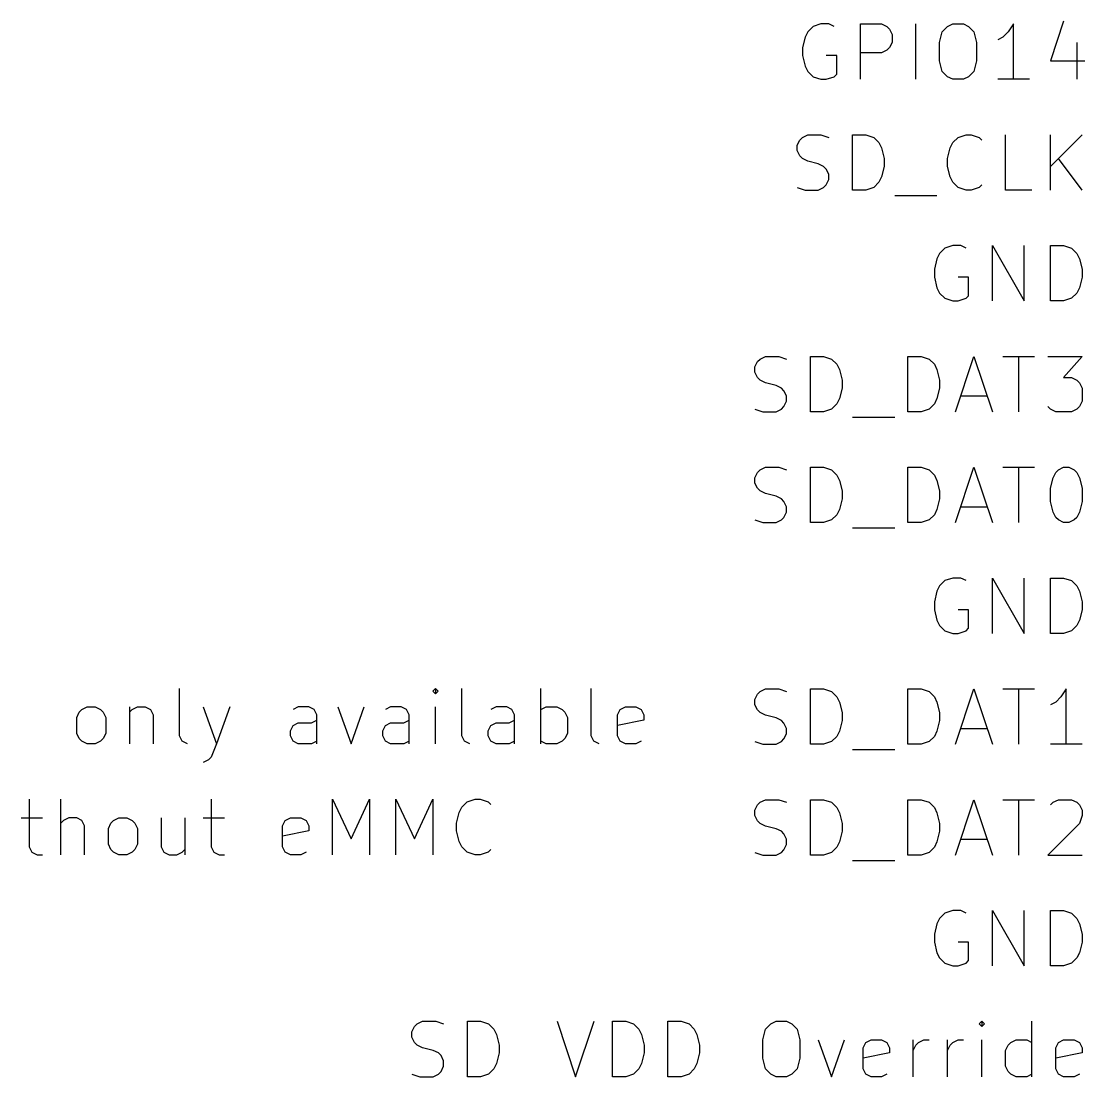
# Model space of a CAD drawing. Extents: x 0.4 to 11.3, y -7.9 to -0.4.
# Drawn here: x 2.913 to 3.873, y -4.573 to -3.621 of the extents above; entities that cross this region are included whole.
import ezdxf

# ---------------------------------------------------------------- set-up
doc = ezdxf.new("R2010")
doc.units = 0
doc.header["$MEASUREMENT"] = 0
doc.layers.add('CYAN2', color=4, linetype='CONTINUOUS')
doc.layers.add('RED2', color=1, linetype='CONTINUOUS')

msp = doc.modelspace()

# ---------------------------------------------------------------- linework, layer by layer
at = {"layer": 'CYAN2', "linetype": 'CONTINUOUS'}
for p, q in [((3.62762, -3.62551), (3.62285, -3.63028)), ((3.63476, -3.62313), (3.62762, -3.62551)), ((3.6419, -3.62313), (3.63476, -3.62313)), ((3.64667, -3.62551), (3.6419, -3.62313)), ((3.67047, -3.67313), (3.67047, -3.62313)), ((3.67047, -3.62313), (3.68952, -3.62313)), ((3.68952, -3.62313), (3.69428, -3.62551)), ((3.69428, -3.62551), (3.69667, -3.62789)), ((3.69667, -3.62789), (3.69904, -3.63265)), ((3.72047, -3.67313), (3.72047, -3.62313)), ((3.74428, -3.63028), (3.74905, -3.62551)), ((3.74905, -3.62551), (3.75381, -3.62313)), ((3.75381, -3.62313), (3.76333, -3.62313)), ((3.76333, -3.62313), (3.76809, -3.62551)), ((3.76809, -3.62551), (3.77285, -3.63028)), ((3.80857, -3.62313), (3.80381, -3.63028)), ((3.80857, -3.67313), (3.80857, -3.62313)), ((3.85381, -3.62075), (3.84191, -3.65646)), ((3.62047, -3.63504), (3.61809, -3.64456)), ((3.62285, -3.63028), (3.62047, -3.63504)), ((3.69904, -3.63265), (3.69904, -3.6398)), ((3.74191, -3.6398), (3.74428, -3.63028)), ((3.77285, -3.63028), (3.77524, -3.6398)), ((3.79905, -3.63504), (3.79429, -3.63742)), ((3.80381, -3.63028), (3.79905, -3.63504)), ((3.61809, -3.64456), (3.61809, -3.6517)), ((3.69428, -3.64694), (3.68952, -3.64932)), ((3.69667, -3.64456), (3.69428, -3.64694)), ((3.69904, -3.6398), (3.69667, -3.64456)), ((3.74191, -3.65646), (3.74191, -3.6398)), ((3.77524, -3.6398), (3.77524, -3.65646)), ((3.86571, -3.6398), (3.86571, -3.67313)), ((3.61809, -3.6517), (3.62047, -3.66122)), ((3.64904, -3.6517), (3.63952, -3.6517)), ((3.64904, -3.66837), (3.64904, -3.6517)), ((3.68952, -3.64932), (3.67047, -3.64932)), ((3.74428, -3.66599), (3.74191, -3.65646)), ((3.77524, -3.65646), (3.77285, -3.66599)), ((3.84191, -3.65646), (3.87285, -3.65646)), ((3.62047, -3.66122), (3.62285, -3.66599)), ((3.62285, -3.66599), (3.62762, -3.67075)), ((3.74905, -3.67075), (3.74428, -3.66599)), ((3.77285, -3.66599), (3.76809, -3.67075)), ((3.62762, -3.67075), (3.63476, -3.67313)), ((3.63476, -3.67313), (3.63952, -3.67313)), ((3.63952, -3.67313), (3.64667, -3.67075)), ((3.64667, -3.67075), (3.64904, -3.66837)), ((3.75381, -3.67313), (3.74905, -3.67075)), ((3.76333, -3.67313), (3.75381, -3.67313)), ((3.76809, -3.67075), (3.76333, -3.67313)), ((3.82286, -3.67313), (3.79429, -3.67313)), ((3.61809, -3.72551), (3.62286, -3.72313)), ((3.62286, -3.72313), (3.63476, -3.72313)), ((3.63476, -3.72313), (3.64191, -3.72551)), ((3.66333, -3.77313), (3.66333, -3.72313)), ((3.66333, -3.72313), (3.67524, -3.72313)), ((3.67524, -3.72313), (3.68238, -3.72551)), ((3.75857, -3.72551), (3.76571, -3.72313)), ((3.76571, -3.72313), (3.77047, -3.72313)), ((3.77047, -3.72313), (3.77762, -3.72551)), ((3.80143, -3.77313), (3.80143, -3.72313)), ((3.8419, -3.77313), (3.8419, -3.72313)), ((3.87047, -3.72313), (3.8419, -3.7517)), ((3.61333, -3.73265), (3.61571, -3.72789)), ((3.61333, -3.73742), (3.61333, -3.73265)), ((3.61571, -3.72789), (3.61809, -3.72551)), ((3.68238, -3.72551), (3.68714, -3.73028)), ((3.68714, -3.73028), (3.68952, -3.73504)), ((3.75143, -3.73504), (3.75381, -3.73028)), ((3.75381, -3.73028), (3.75857, -3.72551)), ((3.77762, -3.72551), (3.78, -3.72789)), ((3.61571, -3.74218), (3.61333, -3.73742)), ((3.61809, -3.74456), (3.61571, -3.74218)), ((3.68952, -3.73504), (3.6919, -3.74456)), ((3.74905, -3.74456), (3.75143, -3.73504)), ((3.62286, -3.74694), (3.61809, -3.74456)), ((3.63238, -3.74932), (3.62286, -3.74694)), ((3.63714, -3.7517), (3.63238, -3.74932)), ((3.63952, -3.75408), (3.63714, -3.7517)), ((3.6919, -3.7517), (3.68952, -3.76122)), ((3.6919, -3.74456), (3.6919, -3.7517)), ((3.74905, -3.7517), (3.74905, -3.74456)), ((3.75143, -3.76122), (3.74905, -3.7517)), ((3.87047, -3.77313), (3.84905, -3.74456)), ((3.64191, -3.75885), (3.63952, -3.75408)), ((3.64191, -3.76361), (3.64191, -3.75885)), ((3.68952, -3.76122), (3.68714, -3.76599)), ((3.75381, -3.76599), (3.75143, -3.76122)), ((3.61333, -3.77075), (3.62048, -3.77313)), ((3.63238, -3.77313), (3.63714, -3.77075)), ((3.63714, -3.77075), (3.63952, -3.76837)), ((3.63952, -3.76837), (3.64191, -3.76361)), ((3.68238, -3.77075), (3.67524, -3.77313)), ((3.68714, -3.76599), (3.68238, -3.77075)), ((3.75857, -3.77075), (3.75381, -3.76599)), ((3.76571, -3.77313), (3.75857, -3.77075)), ((3.77762, -3.77075), (3.77047, -3.77313)), ((3.78, -3.76837), (3.77762, -3.77075)), ((3.62048, -3.77313), (3.63238, -3.77313)), ((3.67524, -3.77313), (3.66333, -3.77313)), ((3.70143, -3.77789), (3.73952, -3.77789)), ((3.77047, -3.77313), (3.76571, -3.77313)), ((3.82524, -3.77313), (3.80143, -3.77313)), ((3.74667, -3.82551), (3.7419, -3.83028)), ((3.75381, -3.82313), (3.74667, -3.82551)), ((3.76095, -3.82313), (3.75381, -3.82313)), ((3.76571, -3.82551), (3.76095, -3.82313)), ((3.78952, -3.87313), (3.78952, -3.82313)), ((3.78952, -3.82313), (3.81809, -3.87313)), ((3.81809, -3.87313), (3.81809, -3.82313)), ((3.8419, -3.87313), (3.8419, -3.82313)), ((3.8419, -3.82313), (3.85381, -3.82313)), ((3.85381, -3.82313), (3.86095, -3.82551)), ((3.86095, -3.82551), (3.86571, -3.83028)), ((3.73952, -3.83504), (3.73714, -3.84456)), ((3.7419, -3.83028), (3.73952, -3.83504)), ((3.86571, -3.83028), (3.86809, -3.83504)), ((3.86809, -3.83504), (3.87047, -3.84456)), ((3.73714, -3.84456), (3.73714, -3.8517)), ((3.87047, -3.84456), (3.87047, -3.8517)), ((3.73714, -3.8517), (3.73952, -3.86122)), ((3.76809, -3.8517), (3.75857, -3.8517)), ((3.76809, -3.86837), (3.76809, -3.8517)), ((3.87047, -3.8517), (3.86809, -3.86122)), ((3.73952, -3.86122), (3.7419, -3.86599)), ((3.7419, -3.86599), (3.74667, -3.87075)), ((3.86571, -3.86599), (3.86095, -3.87075)), ((3.86809, -3.86122), (3.86571, -3.86599)), ((3.74667, -3.87075), (3.75381, -3.87313)), ((3.75381, -3.87313), (3.75857, -3.87313)), ((3.75857, -3.87313), (3.76571, -3.87075)), ((3.76571, -3.87075), (3.76809, -3.86837)), ((3.85381, -3.87313), (3.8419, -3.87313)), ((3.86095, -3.87075), (3.85381, -3.87313)), ((3.58, -3.92551), (3.58476, -3.92313)), ((3.58476, -3.92313), (3.59667, -3.92313)), ((3.59667, -3.92313), (3.60381, -3.92551)), ((3.62524, -3.97313), (3.62524, -3.92313)), ((3.62524, -3.92313), (3.63714, -3.92313)), ((3.63714, -3.92313), (3.64428, -3.92551)), ((3.71333, -3.97313), (3.71333, -3.92313)), ((3.71333, -3.92313), (3.72524, -3.92313)), ((3.72524, -3.92313), (3.73238, -3.92551)), ((3.75619, -3.97313), (3.77285, -3.92313)), ((3.77285, -3.92313), (3.78952, -3.97313)), ((3.79905, -3.92313), (3.82762, -3.92313)), ((3.81333, -3.97313), (3.81333, -3.92313)), ((3.83952, -3.92313), (3.87048, -3.92313)), ((3.87048, -3.92313), (3.85381, -3.94218)), ((3.57524, -3.93265), (3.57762, -3.92789)), ((3.57524, -3.93742), (3.57524, -3.93265)), ((3.57762, -3.92789), (3.58, -3.92551)), ((3.64428, -3.92551), (3.64905, -3.93028)), ((3.64905, -3.93028), (3.65143, -3.93504)), ((3.73238, -3.92551), (3.73714, -3.93028)), ((3.73714, -3.93028), (3.73952, -3.93504)), ((3.57762, -3.94218), (3.57524, -3.93742)), ((3.58, -3.94456), (3.57762, -3.94218)), ((3.58476, -3.94694), (3.58, -3.94456)), ((3.65143, -3.93504), (3.65381, -3.94456)), ((3.65381, -3.94456), (3.65381, -3.9517)), ((3.73952, -3.93504), (3.7419, -3.94456)), ((3.7419, -3.94456), (3.7419, -3.9517)), ((3.85381, -3.94218), (3.86095, -3.94218)), ((3.86095, -3.94218), (3.86571, -3.94456)), ((3.86571, -3.94456), (3.86809, -3.94694)), ((3.59429, -3.94932), (3.58476, -3.94694)), ((3.59905, -3.9517), (3.59429, -3.94932)), ((3.60143, -3.95408), (3.59905, -3.9517)), ((3.60381, -3.95885), (3.60143, -3.95408)), ((3.65381, -3.9517), (3.65143, -3.96122)), ((3.7419, -3.9517), (3.73952, -3.96122)), ((3.86809, -3.94694), (3.87048, -3.9517)), ((3.87048, -3.9517), (3.87048, -3.96361)), ((3.60143, -3.96837), (3.60381, -3.96361)), ((3.60381, -3.96361), (3.60381, -3.95885)), ((3.65143, -3.96122), (3.64905, -3.96599)), ((3.73952, -3.96122), (3.73714, -3.96599)), ((3.76095, -3.95885), (3.78476, -3.95885)), ((3.87048, -3.96361), (3.86809, -3.96837)), ((3.57524, -3.97075), (3.58238, -3.97313)), ((3.58238, -3.97313), (3.59429, -3.97313)), ((3.59429, -3.97313), (3.59905, -3.97075)), ((3.59905, -3.97075), (3.60143, -3.96837)), ((3.63714, -3.97313), (3.62524, -3.97313)), ((3.64428, -3.97075), (3.63714, -3.97313)), ((3.64905, -3.96599), (3.64428, -3.97075)), ((3.72524, -3.97313), (3.71333, -3.97313)), ((3.73238, -3.97075), (3.72524, -3.97313)), ((3.73714, -3.96599), (3.73238, -3.97075)), ((3.84191, -3.97075), (3.83952, -3.96837)), ((3.84667, -3.97313), (3.84191, -3.97075)), ((3.86095, -3.97313), (3.84667, -3.97313)), ((3.86571, -3.97075), (3.86095, -3.97313)), ((3.86809, -3.96837), (3.86571, -3.97075)), ((3.66333, -3.97789), (3.70143, -3.97789)), ((3.57524, -4.03265), (3.57762, -4.02789)), ((3.57762, -4.02789), (3.58, -4.02551)), ((3.58, -4.02551), (3.58476, -4.02313)), ((3.58476, -4.02313), (3.59667, -4.02313)), ((3.59667, -4.02313), (3.60381, -4.02551)), ((3.62524, -4.07313), (3.62524, -4.02313)), ((3.62524, -4.02313), (3.63714, -4.02313)), ((3.63714, -4.02313), (3.64428, -4.02551)), ((3.64428, -4.02551), (3.64905, -4.03028)), ((3.64905, -4.03028), (3.65143, -4.03504)), ((3.71333, -4.07313), (3.71333, -4.02313)), ((3.71333, -4.02313), (3.72524, -4.02313)), ((3.72524, -4.02313), (3.73238, -4.02551)), ((3.73238, -4.02551), (3.73714, -4.03028)), ((3.73714, -4.03028), (3.73952, -4.03504)), ((3.75619, -4.07313), (3.77285, -4.02313)), ((3.77285, -4.02313), (3.78952, -4.07313)), ((3.79905, -4.02313), (3.82762, -4.02313)), ((3.81333, -4.07313), (3.81333, -4.02313)), ((3.84428, -4.03265), (3.84667, -4.02789)), ((3.84667, -4.02789), (3.84905, -4.02551)), ((3.84905, -4.02551), (3.85381, -4.02313)), ((3.85381, -4.02313), (3.85857, -4.02313)), ((3.85857, -4.02313), (3.86333, -4.02551)), ((3.86333, -4.02551), (3.86571, -4.02789)), ((3.86571, -4.02789), (3.86809, -4.03265)), ((3.57524, -4.03742), (3.57524, -4.03265)), ((3.57762, -4.04218), (3.57524, -4.03742)), ((3.65143, -4.03504), (3.65381, -4.04456)), ((3.73952, -4.03504), (3.7419, -4.04456)), ((3.84191, -4.04218), (3.84428, -4.03265)), ((3.86809, -4.03265), (3.87048, -4.04218)), ((3.58, -4.04456), (3.57762, -4.04218)), ((3.58476, -4.04694), (3.58, -4.04456)), ((3.59429, -4.04932), (3.58476, -4.04694)), ((3.59905, -4.0517), (3.59429, -4.04932)), ((3.65381, -4.04456), (3.65381, -4.0517)), ((3.7419, -4.04456), (3.7419, -4.0517)), ((3.84191, -4.05408), (3.84191, -4.04218)), ((3.87048, -4.04218), (3.87048, -4.05408)), ((3.60143, -4.05408), (3.59905, -4.0517)), ((3.60381, -4.05885), (3.60143, -4.05408)), ((3.60381, -4.06361), (3.60381, -4.05885)), ((3.65381, -4.0517), (3.65143, -4.06122)), ((3.7419, -4.0517), (3.73952, -4.06122)), ((3.76095, -4.05885), (3.78476, -4.05885)), ((3.84428, -4.06361), (3.84191, -4.05408)), ((3.87048, -4.05408), (3.86809, -4.06361)), ((3.59905, -4.07075), (3.60143, -4.06837)), ((3.60143, -4.06837), (3.60381, -4.06361)), ((3.64905, -4.06599), (3.64428, -4.07075)), ((3.65143, -4.06122), (3.64905, -4.06599)), ((3.73714, -4.06599), (3.73238, -4.07075)), ((3.73952, -4.06122), (3.73714, -4.06599)), ((3.84667, -4.06837), (3.84428, -4.06361)), ((3.84905, -4.07075), (3.84667, -4.06837)), ((3.86571, -4.06837), (3.86333, -4.07075)), ((3.86809, -4.06361), (3.86571, -4.06837)), ((3.57524, -4.07075), (3.58238, -4.07313)), ((3.58238, -4.07313), (3.59429, -4.07313)), ((3.59429, -4.07313), (3.59905, -4.07075)), ((3.63714, -4.07313), (3.62524, -4.07313)), ((3.64428, -4.07075), (3.63714, -4.07313)), ((3.66333, -4.07789), (3.70143, -4.07789)), ((3.72524, -4.07313), (3.71333, -4.07313)), ((3.73238, -4.07075), (3.72524, -4.07313)), ((3.85381, -4.07313), (3.84905, -4.07075)), ((3.85857, -4.07313), (3.85381, -4.07313)), ((3.86333, -4.07075), (3.85857, -4.07313)), ((3.74667, -4.12551), (3.7419, -4.13028)), ((3.75381, -4.12313), (3.74667, -4.12551)), ((3.76095, -4.12313), (3.75381, -4.12313)), ((3.76571, -4.12551), (3.76095, -4.12313)), ((3.78952, -4.17313), (3.78952, -4.12313)), ((3.78952, -4.12313), (3.81809, -4.17313)), ((3.81809, -4.17313), (3.81809, -4.12313)), ((3.8419, -4.17313), (3.8419, -4.12313)), ((3.8419, -4.12313), (3.85381, -4.12313)), ((3.85381, -4.12313), (3.86095, -4.12551)), ((3.86095, -4.12551), (3.86571, -4.13028)), ((3.73952, -4.13504), (3.73714, -4.14456)), ((3.7419, -4.13028), (3.73952, -4.13504)), ((3.86571, -4.13028), (3.86809, -4.13504)), ((3.86809, -4.13504), (3.87047, -4.14456)), ((3.73714, -4.14456), (3.73714, -4.1517)), ((3.87047, -4.14456), (3.87047, -4.1517)), ((3.73714, -4.1517), (3.73952, -4.16122)), ((3.76809, -4.1517), (3.75857, -4.1517)), ((3.76809, -4.16837), (3.76809, -4.1517)), ((3.87047, -4.1517), (3.86809, -4.16122)), ((3.73952, -4.16122), (3.7419, -4.16599)), ((3.86809, -4.16122), (3.86571, -4.16599)), ((3.7419, -4.16599), (3.74667, -4.17075)), ((3.74667, -4.17075), (3.75381, -4.17313)), ((3.75381, -4.17313), (3.75857, -4.17313)), ((3.75857, -4.17313), (3.76571, -4.17075)), ((3.76571, -4.17075), (3.76809, -4.16837)), ((3.85381, -4.17313), (3.8419, -4.17313)), ((3.86095, -4.17075), (3.85381, -4.17313)), ((3.86571, -4.16599), (3.86095, -4.17075)), ((3.57524, -4.23265), (3.57762, -4.22789)), ((3.57762, -4.22789), (3.58, -4.22551)), ((3.58, -4.22551), (3.58476, -4.22313)), ((3.58476, -4.22313), (3.59667, -4.22313)), ((3.59667, -4.22313), (3.60381, -4.22551)), ((3.62524, -4.27313), (3.62524, -4.22313)), ((3.62524, -4.22313), (3.63714, -4.22313)), ((3.63714, -4.22313), (3.64428, -4.22551)), ((3.64428, -4.22551), (3.64905, -4.23028)), ((3.64905, -4.23028), (3.65143, -4.23504)), ((3.71333, -4.27313), (3.71333, -4.22313)), ((3.71333, -4.22313), (3.72524, -4.22313)), ((3.72524, -4.22313), (3.73238, -4.22551)), ((3.73238, -4.22551), (3.73714, -4.23028)), ((3.73714, -4.23028), (3.73952, -4.23504)), ((3.75619, -4.27313), (3.77285, -4.22313)), ((3.77285, -4.22313), (3.78952, -4.27313)), ((3.79905, -4.22313), (3.82762, -4.22313)), ((3.81333, -4.27313), (3.81333, -4.22313)), ((3.85143, -4.23028), (3.84667, -4.23504)), ((3.85619, -4.22313), (3.85143, -4.23028)), ((3.85619, -4.27313), (3.85619, -4.22313)), ((3.57524, -4.23742), (3.57524, -4.23265)), ((3.57762, -4.24218), (3.57524, -4.23742)), ((3.65143, -4.23504), (3.65381, -4.24456)), ((3.73952, -4.23504), (3.7419, -4.24456)), ((3.84667, -4.23504), (3.84191, -4.23742)), ((3.58, -4.24456), (3.57762, -4.24218)), ((3.58476, -4.24694), (3.58, -4.24456)), ((3.59429, -4.24932), (3.58476, -4.24694)), ((3.59905, -4.2517), (3.59429, -4.24932)), ((3.60143, -4.25408), (3.59905, -4.2517)), ((3.65381, -4.2517), (3.65143, -4.26122)), ((3.65381, -4.24456), (3.65381, -4.2517)), ((3.7419, -4.2517), (3.73952, -4.26122)), ((3.7419, -4.24456), (3.7419, -4.2517)), ((3.60381, -4.25885), (3.60143, -4.25408)), ((3.60381, -4.26361), (3.60381, -4.25885)), ((3.65143, -4.26122), (3.64905, -4.26599)), ((3.73952, -4.26122), (3.73714, -4.26599)), ((3.76095, -4.25885), (3.78476, -4.25885)), ((3.57524, -4.27075), (3.58238, -4.27313)), ((3.59429, -4.27313), (3.59905, -4.27075)), ((3.59905, -4.27075), (3.60143, -4.26837)), ((3.60143, -4.26837), (3.60381, -4.26361)), ((3.64428, -4.27075), (3.63714, -4.27313)), ((3.64905, -4.26599), (3.64428, -4.27075)), ((3.73238, -4.27075), (3.72524, -4.27313)), ((3.73714, -4.26599), (3.73238, -4.27075)), ((3.58238, -4.27313), (3.59429, -4.27313)), ((3.63714, -4.27313), (3.62524, -4.27313)), ((3.66333, -4.27789), (3.70143, -4.27789)), ((3.72524, -4.27313), (3.71333, -4.27313)), ((3.87048, -4.27313), (3.84191, -4.27313)), ((3.57524, -4.33265), (3.57762, -4.32789)), ((3.57762, -4.32789), (3.58, -4.32551)), ((3.58, -4.32551), (3.58476, -4.32313)), ((3.58476, -4.32313), (3.59667, -4.32313)), ((3.59667, -4.32313), (3.60381, -4.32551)), ((3.62524, -4.37313), (3.62524, -4.32313)), ((3.62524, -4.32313), (3.63714, -4.32313)), ((3.63714, -4.32313), (3.64428, -4.32551)), ((3.64428, -4.32551), (3.64905, -4.33028)), ((3.71333, -4.37313), (3.71333, -4.32313)), ((3.71333, -4.32313), (3.72524, -4.32313)), ((3.72524, -4.32313), (3.73238, -4.32551)), ((3.73238, -4.32551), (3.73714, -4.33028)), ((3.75619, -4.37313), (3.77285, -4.32313)), ((3.77285, -4.32313), (3.78952, -4.37313)), ((3.79905, -4.32313), (3.82762, -4.32313)), ((3.81333, -4.37313), (3.81333, -4.32313)), ((3.84191, -4.32789), (3.84428, -4.32551)), ((3.84428, -4.32551), (3.84905, -4.32313)), ((3.84905, -4.32313), (3.86095, -4.32313)), ((3.86095, -4.32313), (3.86571, -4.32551)), ((3.86571, -4.32551), (3.86809, -4.32789)), ((3.86809, -4.32789), (3.87048, -4.33265)), ((3.57524, -4.33742), (3.57524, -4.33265)), ((3.57762, -4.34218), (3.57524, -4.33742)), ((3.64905, -4.33028), (3.65143, -4.33504)), ((3.65143, -4.33504), (3.65381, -4.34456)), ((3.73714, -4.33028), (3.73952, -4.33504)), ((3.73952, -4.33504), (3.7419, -4.34456)), ((3.87048, -4.33742), (3.86809, -4.34456)), ((3.87048, -4.33265), (3.87048, -4.33742)), ((3.58, -4.34456), (3.57762, -4.34218)), ((3.58476, -4.34694), (3.58, -4.34456)), ((3.59429, -4.34932), (3.58476, -4.34694)), ((3.65381, -4.34456), (3.65381, -4.3517)), ((3.7419, -4.34456), (3.7419, -4.3517)), ((3.86809, -4.34456), (3.83952, -4.37313)), ((3.59905, -4.3517), (3.59429, -4.34932)), ((3.60143, -4.35408), (3.59905, -4.3517)), ((3.60381, -4.35885), (3.60143, -4.35408)), ((3.65381, -4.3517), (3.65143, -4.36122)), ((3.7419, -4.3517), (3.73952, -4.36122)), ((3.60143, -4.36837), (3.60381, -4.36361)), ((3.60381, -4.36361), (3.60381, -4.35885)), ((3.64905, -4.36599), (3.64428, -4.37075)), ((3.65143, -4.36122), (3.64905, -4.36599)), ((3.73714, -4.36599), (3.73238, -4.37075)), ((3.73952, -4.36122), (3.73714, -4.36599)), ((3.76095, -4.35885), (3.78476, -4.35885)), ((3.57524, -4.37075), (3.58238, -4.37313)), ((3.58238, -4.37313), (3.59429, -4.37313)), ((3.59429, -4.37313), (3.59905, -4.37075)), ((3.59905, -4.37075), (3.60143, -4.36837)), ((3.63714, -4.37313), (3.62524, -4.37313)), ((3.64428, -4.37075), (3.63714, -4.37313)), ((3.72524, -4.37313), (3.71333, -4.37313)), ((3.73238, -4.37075), (3.72524, -4.37313)), ((3.83952, -4.37313), (3.87048, -4.37313)), ((3.66333, -4.37789), (3.70143, -4.37789)), ((3.75381, -4.42313), (3.74667, -4.42551)), ((3.76095, -4.42313), (3.75381, -4.42313)), ((3.76571, -4.42551), (3.76095, -4.42313)), ((3.78952, -4.47313), (3.78952, -4.42313)), ((3.78952, -4.42313), (3.81809, -4.47313)), ((3.81809, -4.47313), (3.81809, -4.42313)), ((3.8419, -4.47313), (3.8419, -4.42313)), ((3.8419, -4.42313), (3.85381, -4.42313)), ((3.85381, -4.42313), (3.86095, -4.42551)), ((3.7419, -4.43028), (3.73952, -4.43504)), ((3.74667, -4.42551), (3.7419, -4.43028)), ((3.86095, -4.42551), (3.86571, -4.43028)), ((3.86571, -4.43028), (3.86809, -4.43504)), ((3.73952, -4.43504), (3.73714, -4.44456)), ((3.86809, -4.43504), (3.87047, -4.44456)), ((3.73714, -4.44456), (3.73714, -4.4517)), ((3.73714, -4.4517), (3.73952, -4.46122)), ((3.76809, -4.4517), (3.75857, -4.4517)), ((3.76809, -4.46837), (3.76809, -4.4517)), ((3.87047, -4.4517), (3.86809, -4.46122)), ((3.87047, -4.44456), (3.87047, -4.4517)), ((3.73952, -4.46122), (3.7419, -4.46599)), ((3.86809, -4.46122), (3.86571, -4.46599)), ((3.7419, -4.46599), (3.74667, -4.47075)), ((3.74667, -4.47075), (3.75381, -4.47313)), ((3.75857, -4.47313), (3.76571, -4.47075)), ((3.76571, -4.47075), (3.76809, -4.46837)), ((3.86095, -4.47075), (3.85381, -4.47313)), ((3.86571, -4.46599), (3.86095, -4.47075)), ((3.75381, -4.47313), (3.75857, -4.47313)), ((3.85381, -4.47313), (3.8419, -4.47313)), ((3.26571, -4.53265), (3.26809, -4.52789)), ((3.26809, -4.52789), (3.27047, -4.52551)), ((3.27047, -4.52551), (3.27524, -4.52313)), ((3.27524, -4.52313), (3.28714, -4.52313)), ((3.28714, -4.52313), (3.29428, -4.52551)), ((3.31571, -4.57313), (3.31571, -4.52313)), ((3.31571, -4.52313), (3.32761, -4.52313)), ((3.32761, -4.52313), (3.33476, -4.52551)), ((3.33476, -4.52551), (3.33952, -4.53028)), ((3.39666, -4.52313), (3.41333, -4.57313)), ((3.41333, -4.57313), (3.43, -4.52313)), ((3.44666, -4.57313), (3.44666, -4.52313)), ((3.44666, -4.52313), (3.45857, -4.52313)), ((3.45857, -4.52313), (3.46571, -4.52551)), ((3.46571, -4.52551), (3.47047, -4.53028)), ((3.49666, -4.57313), (3.49666, -4.52313)), ((3.49666, -4.52313), (3.50857, -4.52313)), ((3.50857, -4.52313), (3.51571, -4.52551)), ((3.51571, -4.52551), (3.52047, -4.53028)), ((3.58476, -4.53028), (3.58952, -4.52551)), ((3.58952, -4.52551), (3.59428, -4.52313)), ((3.59428, -4.52313), (3.6038, -4.52313)), ((3.6038, -4.52313), (3.60857, -4.52551)), ((3.60857, -4.52551), (3.61333, -4.53028)), ((3.78, -4.52313), (3.77762, -4.52551)), ((3.77762, -4.52551), (3.78, -4.52789)), ((3.78238, -4.52551), (3.78, -4.52313)), ((3.78, -4.52313), (3.78, -4.52789)), ((3.78, -4.52789), (3.78238, -4.52551)), ((3.82524, -4.57313), (3.82524, -4.52313)), ((3.26571, -4.53742), (3.26571, -4.53265)), ((3.26809, -4.54218), (3.26571, -4.53742)), ((3.33952, -4.53028), (3.3419, -4.53504)), ((3.3419, -4.53504), (3.34428, -4.54456)), ((3.47047, -4.53028), (3.47285, -4.53504)), ((3.47285, -4.53504), (3.47523, -4.54456)), ((3.52047, -4.53028), (3.52285, -4.53504)), ((3.52285, -4.53504), (3.52523, -4.54456)), ((3.58238, -4.5398), (3.58476, -4.53028)), ((3.61333, -4.53028), (3.61571, -4.5398)), ((3.27047, -4.54456), (3.26809, -4.54218)), ((3.27524, -4.54694), (3.27047, -4.54456)), ((3.28476, -4.54932), (3.27524, -4.54694)), ((3.34428, -4.54456), (3.34428, -4.5517)), ((3.47523, -4.54456), (3.47523, -4.5517)), ((3.52523, -4.54456), (3.52523, -4.5517)), ((3.58238, -4.55646), (3.58238, -4.5398)), ((3.61571, -4.5398), (3.61571, -4.55646)), ((3.63238, -4.5398), (3.64428, -4.57313)), ((3.64428, -4.57313), (3.65619, -4.5398)), ((3.67285, -4.54694), (3.67523, -4.54218)), ((3.67285, -4.56599), (3.67285, -4.54694)), ((3.67523, -4.54218), (3.68, -4.5398)), ((3.68, -4.5398), (3.68952, -4.5398)), ((3.68952, -4.5398), (3.69428, -4.54218)), ((3.69428, -4.54218), (3.69666, -4.54694)), ((3.69666, -4.54694), (3.69666, -4.5517)), ((3.71809, -4.57313), (3.71809, -4.5398)), ((3.71809, -4.54932), (3.72047, -4.54456)), ((3.72047, -4.54456), (3.72285, -4.54218)), ((3.72285, -4.54218), (3.72761, -4.5398)), ((3.72761, -4.5398), (3.73238, -4.5398)), ((3.74904, -4.57313), (3.74904, -4.5398)), ((3.74904, -4.54932), (3.75143, -4.54456)), ((3.75143, -4.54456), (3.75381, -4.54218)), ((3.75381, -4.54218), (3.75857, -4.5398)), ((3.75857, -4.5398), (3.76333, -4.5398)), ((3.78, -4.57313), (3.78, -4.5398)), ((3.80143, -4.54932), (3.80381, -4.54456)), ((3.80381, -4.54456), (3.80619, -4.54218)), ((3.80619, -4.54218), (3.81095, -4.5398)), ((3.81095, -4.5398), (3.82048, -4.5398)), ((3.82048, -4.5398), (3.82524, -4.54218)), ((3.84667, -4.54694), (3.84904, -4.54218)), ((3.84667, -4.56599), (3.84667, -4.54694)), ((3.84904, -4.54218), (3.85381, -4.5398)), ((3.85381, -4.5398), (3.86333, -4.5398)), ((3.86333, -4.5398), (3.86809, -4.54218)), ((3.86809, -4.54218), (3.87047, -4.54694)), ((3.87047, -4.54694), (3.87047, -4.5517)), ((3.28952, -4.5517), (3.28476, -4.54932)), ((3.2919, -4.55408), (3.28952, -4.5517)), ((3.29428, -4.55885), (3.2919, -4.55408)), ((3.29428, -4.56361), (3.29428, -4.55885)), ((3.34428, -4.5517), (3.3419, -4.56122)), ((3.47523, -4.5517), (3.47285, -4.56122)), ((3.52523, -4.5517), (3.52285, -4.56122)), ((3.58476, -4.56599), (3.58238, -4.55646)), ((3.61571, -4.55646), (3.61333, -4.56599)), ((3.69666, -4.5517), (3.67285, -4.55646)), ((3.80143, -4.56361), (3.80143, -4.54932)), ((3.87047, -4.5517), (3.84667, -4.55646)), ((3.28952, -4.57075), (3.2919, -4.56837)), ((3.2919, -4.56837), (3.29428, -4.56361)), ((3.33952, -4.56599), (3.33476, -4.57075)), ((3.3419, -4.56122), (3.33952, -4.56599)), ((3.47047, -4.56599), (3.46571, -4.57075)), ((3.47285, -4.56122), (3.47047, -4.56599)), ((3.52047, -4.56599), (3.51571, -4.57075)), ((3.52285, -4.56122), (3.52047, -4.56599)), ((3.58952, -4.57075), (3.58476, -4.56599)), ((3.61333, -4.56599), (3.60857, -4.57075)), ((3.67523, -4.57075), (3.67285, -4.56599)), ((3.80381, -4.56837), (3.80143, -4.56361)), ((3.80619, -4.57075), (3.80381, -4.56837)), ((3.84904, -4.57075), (3.84667, -4.56599)), ((3.26571, -4.57075), (3.27285, -4.57313)), ((3.27285, -4.57313), (3.28476, -4.57313)), ((3.28476, -4.57313), (3.28952, -4.57075)), ((3.32761, -4.57313), (3.31571, -4.57313)), ((3.33476, -4.57075), (3.32761, -4.57313)), ((3.45857, -4.57313), (3.44666, -4.57313)), ((3.46571, -4.57075), (3.45857, -4.57313)), ((3.50857, -4.57313), (3.49666, -4.57313)), ((3.51571, -4.57075), (3.50857, -4.57313)), ((3.59428, -4.57313), (3.58952, -4.57075)), ((3.6038, -4.57313), (3.59428, -4.57313)), ((3.60857, -4.57075), (3.6038, -4.57313)), ((3.68, -4.57313), (3.67523, -4.57075)), ((3.68952, -4.57313), (3.68, -4.57313)), ((3.69428, -4.57075), (3.68952, -4.57313)), ((3.81095, -4.57313), (3.80619, -4.57075)), ((3.82048, -4.57313), (3.81095, -4.57313)), ((3.82524, -4.57075), (3.82048, -4.57313)), ((3.85381, -4.57313), (3.84904, -4.57075)), ((3.86333, -4.57313), (3.85381, -4.57313)), ((3.86809, -4.57075), (3.86333, -4.57313))]:
    msp.add_line(p, q, dxfattribs=at)
at = {"layer": 'RED2', "linetype": 'CONTINUOUS'}
for p, q in [((3.05595, -4.26566), (3.05595, -4.2228)), ((3.28689, -4.2228), (3.28452, -4.22519)), ((3.28928, -4.22519), (3.28689, -4.2228)), ((3.28689, -4.2228), (3.28689, -4.22757)), ((3.3107, -4.26566), (3.3107, -4.2228)), ((3.38213, -4.2728), (3.38213, -4.2228)), ((3.42737, -4.26566), (3.42737, -4.2228)), ((3.28452, -4.22519), (3.28689, -4.22757)), ((3.28689, -4.22757), (3.28928, -4.22519)), ((2.96548, -4.24423), (2.96786, -4.24185)), ((2.96786, -4.24185), (2.97262, -4.23947)), ((2.97262, -4.23947), (2.97976, -4.23947)), ((2.97976, -4.23947), (2.98452, -4.24185)), ((2.98452, -4.24185), (2.98691, -4.24423)), ((3.01071, -4.23947), (3.01071, -4.2728)), ((3.01071, -4.24423), (3.01309, -4.24185)), ((3.01309, -4.24185), (3.01786, -4.23947)), ((3.01786, -4.23947), (3.025, -4.23947)), ((3.025, -4.23947), (3.02976, -4.24185)), ((3.02976, -4.24185), (3.03214, -4.24661)), ((3.07738, -4.23947), (3.08928, -4.2728)), ((3.10119, -4.23947), (3.08928, -4.2728)), ((3.16309, -4.23947), (3.15833, -4.24185)), ((3.17261, -4.23947), (3.16309, -4.23947)), ((3.17737, -4.24185), (3.17261, -4.23947)), ((3.17976, -4.24661), (3.17737, -4.24185)), ((3.1988, -4.23947), (3.21071, -4.2728)), ((3.21071, -4.2728), (3.22261, -4.23947)), ((3.24642, -4.23947), (3.24166, -4.24185)), ((3.25594, -4.23947), (3.24642, -4.23947)), ((3.2607, -4.24185), (3.25594, -4.23947)), ((3.26309, -4.24661), (3.2607, -4.24185)), ((3.28689, -4.2728), (3.28689, -4.23947)), ((3.34166, -4.23947), (3.33689, -4.24185)), ((3.35118, -4.23947), (3.34166, -4.23947)), ((3.35594, -4.24185), (3.35118, -4.23947)), ((3.35832, -4.24661), (3.35594, -4.24185)), ((3.38213, -4.24185), (3.38689, -4.23947)), ((3.38689, -4.23947), (3.39642, -4.23947)), ((3.39642, -4.23947), (3.40118, -4.24185)), ((3.40118, -4.24185), (3.40356, -4.24423)), ((3.45118, -4.24661), (3.45356, -4.24185)), ((3.45356, -4.24185), (3.45832, -4.23947)), ((3.45832, -4.23947), (3.46784, -4.23947)), ((3.46784, -4.23947), (3.4726, -4.24185)), ((3.4726, -4.24185), (3.47498, -4.24661)), ((2.9631, -4.249), (2.96548, -4.24423)), ((2.9631, -4.26328), (2.9631, -4.249)), ((2.98691, -4.24423), (2.98929, -4.249)), ((2.98929, -4.249), (2.98929, -4.26328)), ((3.03214, -4.24661), (3.03214, -4.2728)), ((3.175, -4.25376), (3.17976, -4.25137)), ((3.17976, -4.2728), (3.17976, -4.24661)), ((3.25833, -4.25376), (3.26309, -4.25137)), ((3.26309, -4.2728), (3.26309, -4.24661)), ((3.35356, -4.25376), (3.35832, -4.25137)), ((3.35832, -4.2728), (3.35832, -4.24661)), ((3.40356, -4.24423), (3.40594, -4.249)), ((3.40594, -4.249), (3.40594, -4.26328)), ((3.45118, -4.26566), (3.45118, -4.24661)), ((3.47498, -4.25137), (3.45118, -4.25614)), ((3.47498, -4.24661), (3.47498, -4.25137)), ((3.15595, -4.2609), (3.15833, -4.25614)), ((3.15595, -4.26566), (3.15595, -4.2609)), ((3.15833, -4.25614), (3.16309, -4.25376)), ((3.16309, -4.25376), (3.175, -4.25376)), ((3.23928, -4.2609), (3.24166, -4.25614)), ((3.23928, -4.26566), (3.23928, -4.2609)), ((3.24166, -4.25614), (3.24642, -4.25376)), ((3.24642, -4.25376), (3.25833, -4.25376)), ((3.33452, -4.2609), (3.33689, -4.25614)), ((3.33452, -4.26566), (3.33452, -4.2609)), ((3.33689, -4.25614), (3.34166, -4.25376)), ((3.34166, -4.25376), (3.35356, -4.25376)), ((2.96548, -4.26804), (2.9631, -4.26328)), ((2.96786, -4.27043), (2.96548, -4.26804)), ((2.97262, -4.2728), (2.96786, -4.27043)), ((2.98452, -4.27043), (2.97976, -4.2728)), ((2.98691, -4.26804), (2.98452, -4.27043)), ((2.98929, -4.26328), (2.98691, -4.26804)), ((3.05833, -4.27043), (3.05595, -4.26566)), ((3.06309, -4.2728), (3.05833, -4.27043)), ((3.15833, -4.27043), (3.15595, -4.26566)), ((3.16309, -4.2728), (3.15833, -4.27043)), ((3.17976, -4.27043), (3.175, -4.2728)), ((3.24166, -4.27043), (3.23928, -4.26566)), ((3.24642, -4.2728), (3.24166, -4.27043)), ((3.26309, -4.27043), (3.25833, -4.2728)), ((3.31309, -4.27043), (3.3107, -4.26566)), ((3.31785, -4.2728), (3.31309, -4.27043)), ((3.33689, -4.27043), (3.33452, -4.26566)), ((3.34166, -4.2728), (3.33689, -4.27043)), ((3.35832, -4.27043), (3.35356, -4.2728)), ((3.38689, -4.2728), (3.38213, -4.27043)), ((3.40118, -4.27043), (3.39642, -4.2728)), ((3.40356, -4.26804), (3.40118, -4.27043)), ((3.40594, -4.26328), (3.40356, -4.26804)), ((3.42975, -4.27043), (3.42737, -4.26566)), ((3.43451, -4.2728), (3.42975, -4.27043)), ((3.45356, -4.27043), (3.45118, -4.26566)), ((3.45832, -4.2728), (3.45356, -4.27043)), ((3.4726, -4.27043), (3.46784, -4.2728)), ((2.97976, -4.2728), (2.97262, -4.2728)), ((3.08928, -4.2728), (3.08452, -4.28471)), ((3.175, -4.2728), (3.16309, -4.2728)), ((3.25833, -4.2728), (3.24642, -4.2728)), ((3.35356, -4.2728), (3.34166, -4.2728)), ((3.39642, -4.2728), (3.38689, -4.2728)), ((3.46784, -4.2728), (3.45832, -4.2728)), ((3.08214, -4.28709), (3.07738, -4.28947)), ((3.08452, -4.28471), (3.08214, -4.28709)), ((2.92024, -4.3228), (2.92024, -4.36566)), ((2.94881, -4.3728), (2.94881, -4.3228)), ((3.08452, -4.3228), (3.08452, -4.36566)), ((3.19404, -4.3728), (3.19404, -4.3228)), ((3.19404, -4.3228), (3.21071, -4.35852)), ((3.21071, -4.35852), (3.22737, -4.3228)), ((3.22737, -4.3228), (3.22737, -4.3728)), ((3.25118, -4.3728), (3.25118, -4.3228)), ((3.25118, -4.3228), (3.26785, -4.35852)), ((3.26785, -4.35852), (3.28452, -4.3228)), ((3.28452, -4.3228), (3.28452, -4.3728)), ((3.3107, -4.32995), (3.31547, -4.32519)), ((3.31547, -4.32519), (3.32261, -4.3228)), ((3.32261, -4.3228), (3.32737, -4.3228)), ((3.32737, -4.3228), (3.33452, -4.32519)), ((3.33452, -4.32519), (3.33689, -4.32757)), ((3.30594, -4.34423), (3.30832, -4.33471)), ((3.30832, -4.33471), (3.3107, -4.32995)), ((2.91309, -4.33947), (2.93214, -4.33947)), ((2.95119, -4.34185), (2.94881, -4.34423)), ((2.95595, -4.33947), (2.95119, -4.34185)), ((2.96309, -4.33947), (2.95595, -4.33947)), ((2.96785, -4.34185), (2.96309, -4.33947)), ((2.97024, -4.34661), (2.96785, -4.34185)), ((2.97024, -4.3728), (2.97024, -4.34661)), ((2.99167, -4.349), (2.99404, -4.34423)), ((2.99404, -4.34423), (2.99643, -4.34185)), ((2.99643, -4.34185), (3.00119, -4.33947)), ((3.00119, -4.33947), (3.00833, -4.33947)), ((3.00833, -4.33947), (3.01309, -4.34185)), ((3.01309, -4.34185), (3.01547, -4.34423)), ((3.01547, -4.34423), (3.01785, -4.349)), ((3.03928, -4.33947), (3.03928, -4.36566)), ((3.06071, -4.33947), (3.06071, -4.3728)), ((3.07737, -4.33947), (3.09642, -4.33947)), ((3.1488, -4.34661), (3.15118, -4.34185)), ((3.1488, -4.36566), (3.1488, -4.34661)), ((3.15118, -4.34185), (3.15594, -4.33947)), ((3.15594, -4.33947), (3.16547, -4.33947)), ((3.16547, -4.33947), (3.17023, -4.34185)), ((3.17023, -4.34185), (3.17261, -4.34661)), ((3.17261, -4.34661), (3.17261, -4.35137)), ((3.30594, -4.35137), (3.30594, -4.34423)), ((2.99167, -4.36328), (2.99167, -4.349)), ((3.01785, -4.349), (3.01785, -4.36328)), ((3.17261, -4.35137), (3.1488, -4.35614)), ((3.30832, -4.3609), (3.30594, -4.35137)), ((2.92024, -4.36566), (2.92262, -4.37043)), ((2.99404, -4.36804), (2.99167, -4.36328)), ((3.01785, -4.36328), (3.01547, -4.36804)), ((3.03928, -4.36566), (3.04166, -4.37043)), ((3.08452, -4.36566), (3.0869, -4.37043)), ((3.15118, -4.37043), (3.1488, -4.36566)), ((3.3107, -4.36566), (3.30832, -4.3609)), ((3.31547, -4.37043), (3.3107, -4.36566)), ((2.92262, -4.37043), (2.92738, -4.3728)), ((2.92738, -4.3728), (2.93214, -4.3728)), ((2.99643, -4.37043), (2.99404, -4.36804)), ((3.00119, -4.3728), (2.99643, -4.37043)), ((3.00833, -4.3728), (3.00119, -4.3728)), ((3.01309, -4.37043), (3.00833, -4.3728)), ((3.01547, -4.36804), (3.01309, -4.37043)), ((3.04166, -4.37043), (3.04643, -4.3728)), ((3.04643, -4.3728), (3.05357, -4.3728)), ((3.05357, -4.3728), (3.05833, -4.37043)), ((3.05833, -4.37043), (3.06071, -4.36804)), ((3.0869, -4.37043), (3.09166, -4.3728)), ((3.09166, -4.3728), (3.09642, -4.3728)), ((3.15594, -4.3728), (3.15118, -4.37043)), ((3.16547, -4.3728), (3.15594, -4.3728)), ((3.17023, -4.37043), (3.16547, -4.3728)), ((3.32261, -4.3728), (3.31547, -4.37043)), ((3.32737, -4.3728), (3.32261, -4.3728)), ((3.33452, -4.37043), (3.32737, -4.3728)), ((3.33689, -4.36804), (3.33452, -4.37043))]:
    msp.add_line(p, q, dxfattribs=at)

doc.saveas('drawing.dxf')
